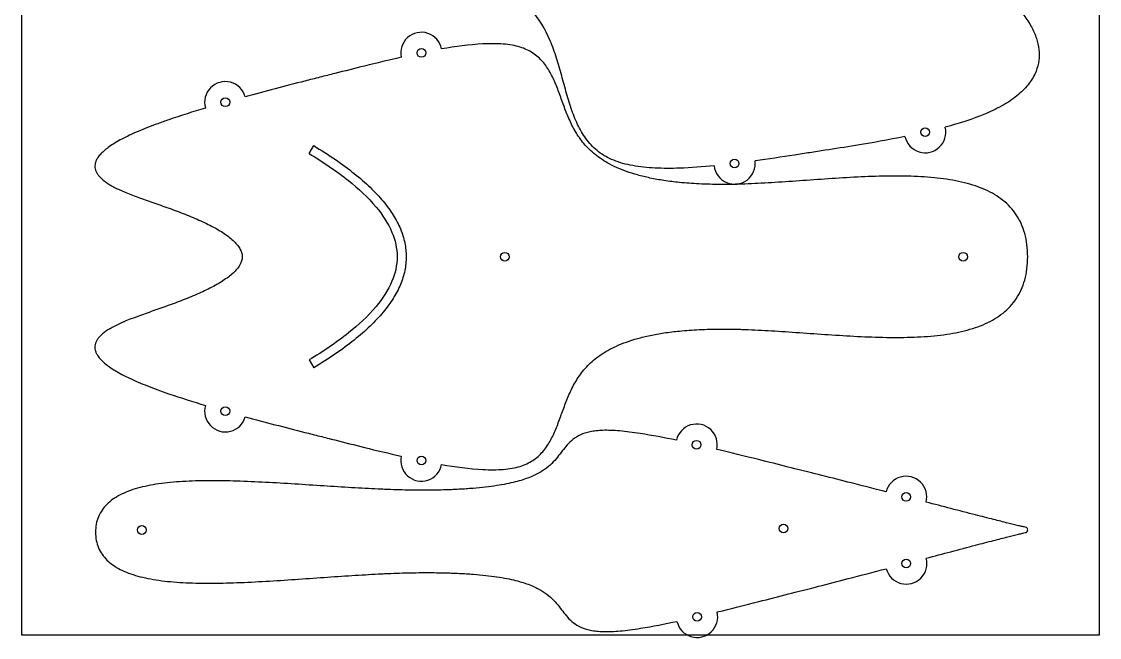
# Model space of a CAD drawing. Header units: inches. Extents: x 132 to 1257, y -131 to 658.
# Drawn here: x 406.9 to 466.9, y 158 to 192.3 of the extents above; entities that cross this region are included whole.
import ezdxf

# ---------------------------------------------------------------- set-up
doc = ezdxf.new("R2010")
doc.units = ezdxf.units.IN
doc.header["$MEASUREMENT"] = 0
doc.layers.add('Default', color=7, linetype='Continuous', true_color=0x000000)

msp = doc.modelspace()

# ---------------------------------------------------------------- linework, layer by layer
for p, q in [((422.947, 184.931), (423.208, 185.367)), ((422.947, 173.444), (423.208, 173.009))]:
    msp.add_line(p, q)
for centre in [(429.201, 190.523), (418.288, 187.781), (457.246, 186.119), (446.637, 184.373), (433.847, 179.188), (459.363, 179.188), (418.288, 170.594), (444.522, 168.731), (429.201, 167.852), (456.183, 165.826), (413.645, 163.988), (449.361, 164.072), (456.193, 162.125), (444.546, 159.161)]:
    msp.add_circle(centre, 0.243)
for centre, radius, start, end in [((429.201, 190.523), 1.15, 11.38058, 192.19128), ((418.288, 187.781), 1.15, 15.5263, 196.16203), ((457.246, 186.119), 1.15, 192.22654, 13.47221), ((446.637, 184.373), 1.15, 186.41056, 7.45588), ((418.288, 170.594), 1.15, 163.83887, 344.47369), ((444.522, 168.731), 1.15, 346.91413, 167.47002), ((429.201, 167.852), 1.15, 167.80874, 348.62341), ((456.183, 165.826), 1.15, 345.50362, 165.59711), ((462.796, 163.988), 0.159, 302.37847, 58.95511), ((456.193, 162.125), 1.15, 194.68999, 14.78325), ((444.546, 159.161), 1.15, 192.81835, 13.37303)]:
    msp.add_arc(centre, radius, start, end)
for points, knots in [([(445.495, 184.244), (444.856, 184.183), (444.219, 184.134), (443.347, 184.105), (443.115, 184.101), (442.661, 184.103), (442.44, 184.108), (442.003, 184.13), (441.786, 184.146), (441.369, 184.191), (441.167, 184.219), (440.781, 184.29), (440.594, 184.331), (440.241, 184.429), (440.072, 184.485), (439.753, 184.612), (439.605, 184.683), (439.323, 184.843), (439.192, 184.929), (438.826, 185.211), (438.615, 185.427), (438.243, 185.91), (438.085, 186.172), (437.808, 186.728), (437.688, 187.025), (437.473, 187.634), (437.376, 187.954), (437.193, 188.595), (437.104, 188.928), (436.922, 189.584), (436.828, 189.914), (436.67, 190.405), (436.615, 190.567), (436.497, 190.889), (436.435, 191.048), (436.095, 191.846), (435.754, 192.435), (435.044, 193.242), (434.773, 193.492), (434.318, 193.839), (434.153, 193.952), (433.801, 194.17), (433.614, 194.272), (433.216, 194.47), (433.005, 194.563), (432.557, 194.739), (432.32, 194.82), (431.819, 194.973), (431.554, 195.042), (430.996, 195.17), (430.702, 195.226), (430.039, 195.334), (429.668, 195.381), (428.886, 195.457), (428.473, 195.485), (427.837, 195.511), (427.614, 195.517), (427.333, 195.522), (427.275, 195.523), (427.159, 195.524), (427.101, 195.524), (426.924, 195.525), (426.805, 195.525), (426.441, 195.523), (426.196, 195.519), (425.697, 195.507), (425.443, 195.5), (424.927, 195.482), (424.665, 195.472), (424.136, 195.449), (423.868, 195.437), (423.054, 195.4), (422.507, 195.374), (421.407, 195.329), (420.854, 195.309), (419.757, 195.284), (419.208, 195.279), (418.138, 195.294), (417.606, 195.314), (416.828, 195.37), (416.575, 195.393), (416.078, 195.448), (415.835, 195.481), (415.358, 195.558), (415.125, 195.601), (414.671, 195.702), (414.45, 195.758), (414.022, 195.884), (413.815, 195.954), (413.416, 196.109), (413.224, 196.193), (412.681, 196.468), (412.346, 196.685), (411.749, 197.203), (411.497, 197.496), (411.184, 197.997), (411.092, 198.175), (410.931, 198.552), (410.864, 198.752), (410.753, 199.173), (410.713, 199.395), (410.656, 199.862), (410.643, 200.107), (410.643, 200.352), (410.643, 200.597), (410.656, 200.843), (410.713, 201.31), (410.753, 201.532), (410.864, 201.953), (410.931, 202.152), (411.092, 202.53), (411.184, 202.708), (411.497, 203.209), (411.75, 203.502), (412.346, 204.02), (412.682, 204.237), (413.224, 204.512), (413.417, 204.596), (413.816, 204.751), (414.023, 204.821), (414.451, 204.947), (414.672, 205.003), (415.126, 205.104), (415.359, 205.147), (415.836, 205.224), (416.08, 205.256), (416.577, 205.312), (416.83, 205.335), (417.608, 205.391), (418.139, 205.41), (419.21, 205.425), (419.76, 205.42), (420.857, 205.396), (421.409, 205.376), (422.509, 205.33), (423.056, 205.304), (423.871, 205.267), (424.139, 205.255), (424.668, 205.233), (424.929, 205.223), (425.445, 205.205), (425.7, 205.197), (426.199, 205.186), (426.444, 205.182), (426.808, 205.18), (426.927, 205.18), (427.104, 205.18), (427.162, 205.181), (427.278, 205.182), (427.336, 205.183), (427.617, 205.187), (427.84, 205.194), (428.476, 205.22), (428.889, 205.248), (429.671, 205.324), (430.042, 205.371), (430.705, 205.479), (430.999, 205.536), (431.556, 205.663), (431.821, 205.733), (432.322, 205.885), (432.559, 205.967), (433.006, 206.142), (433.217, 206.235), (433.615, 206.433), (433.802, 206.536), (434.154, 206.753), (434.318, 206.866), (434.774, 207.213), (435.044, 207.463), (435.754, 208.27), (436.095, 208.859), (436.435, 209.657), (436.497, 209.816), (436.615, 210.138), (436.67, 210.3), (436.828, 210.79), (436.922, 211.12), (437.103, 211.776), (437.193, 212.11), (437.376, 212.75), (437.473, 213.07), (437.688, 213.679), (437.807, 213.976), (438.085, 214.532), (438.242, 214.794), (438.615, 215.277), (438.825, 215.493), (439.191, 215.775), (439.322, 215.861), (439.603, 216.021), (439.752, 216.092), (440.07, 216.219), (440.239, 216.275), (440.592, 216.373), (440.779, 216.414), (441.165, 216.485), (441.367, 216.513), (441.784, 216.558), (442.001, 216.575), (442.437, 216.596), (442.658, 216.602), (443.112, 216.603), (443.344, 216.6), (444.217, 216.571), (444.855, 216.522), (445.495, 216.46)], [20.470084, 20.470084, 20.470084, 20.470084, 23.875008, 23.875008, 25.112976, 25.112976, 26.290649, 26.290649, 27.442927, 27.442927, 28.523872, 28.523872, 29.533369, 29.533369, 30.474449, 30.474449, 31.359844, 31.359844, 32.195861, 32.195861, 33.816384, 33.816384, 35.443695, 35.443695, 37.134021, 37.134021, 38.893504, 38.893504, 40.698082, 40.698082, 42.534906, 42.534906, 43.452073, 43.452073, 44.366451, 44.366451, 48.090627, 48.090627, 50.066093, 50.066093, 51.129469, 51.129469, 52.265869, 52.265869, 53.489951, 53.489951, 54.819638, 54.819638, 56.271103, 56.271103, 57.860073, 57.860073, 59.840212, 59.840212, 62.036698, 62.036698, 63.223333, 63.223333, 63.529501, 63.529501, 63.839511, 63.839511, 64.470639, 64.470639, 65.774014, 65.774014, 67.125597, 67.125597, 68.517367, 68.517367, 69.941134, 69.941134, 72.851485, 72.851485, 75.790446, 75.790446, 78.682954, 78.682954, 81.477479, 81.477479, 82.826869, 82.826869, 84.133532, 84.133532, 85.393432, 85.393432, 86.601896, 86.601896, 87.760868, 87.760868, 88.873064, 88.873064, 90.98766, 90.98766, 93.053425, 93.053425, 94.111386, 94.111386, 95.223549, 95.223549, 96.415698, 96.415698, 97.712362, 97.712362, 97.712362, 99.008942, 99.008942, 100.201003, 100.201003, 101.313076, 101.313076, 102.370956, 102.370956, 104.436599, 104.436599, 106.551137, 106.551137, 107.663329, 107.663329, 108.822307, 108.822307, 110.030783, 110.030783, 111.290698, 111.290698, 112.597374, 112.597374, 113.946772, 113.946772, 116.741282, 116.741282, 119.633716, 119.633716, 122.57252, 122.57252, 125.482613, 125.482613, 126.906206, 126.906206, 128.297771, 128.297771, 129.649118, 129.649118, 130.95222, 130.95222, 131.583198, 131.583198, 131.893131, 131.893131, 132.199218, 132.199218, 133.385538, 133.385538, 135.581408, 135.581408, 137.560957, 137.560957, 139.148884, 139.148884, 140.599431, 140.599431, 141.928313, 141.928313, 143.151691, 143.151691, 144.287472, 144.287472, 145.350301, 145.350301, 147.324835, 147.324835, 151.04739, 151.04739, 151.961384, 151.961384, 152.878166, 152.878166, 154.714221, 154.714221, 156.518068, 156.518068, 158.276856, 158.276856, 159.966539, 159.966539, 161.593214, 161.593214, 163.213001, 163.213001, 164.048567, 164.048567, 164.933463, 164.933463, 165.873934, 165.873934, 166.882762, 166.882762, 167.962988, 167.962988, 169.114509, 169.114509, 170.291528, 170.291528, 171.528833, 171.528833, 174.938648, 174.938648, 174.938648, 174.938648]), ([(458.363, 214.318), (459.131, 214.095), (459.878, 213.866), (460.78, 213.488), (460.959, 213.408), (461.299, 213.242), (461.462, 213.157), (461.696, 213.022), (461.771, 212.977), (461.881, 212.908), (461.916, 212.885), (461.986, 212.838), (462.021, 212.815), (462.186, 212.7), (462.314, 212.603), (462.55, 212.403), (462.659, 212.301), (462.859, 212.091), (462.95, 211.984), (463.191, 211.662), (463.322, 211.436), (463.568, 210.808), (463.62, 210.408), (463.555, 209.785), (463.508, 209.576), (463.368, 209.151), (463.272, 208.937), (463.036, 208.506), (462.892, 208.29), (462.651, 207.972), (462.562, 207.863), (462.372, 207.645), (462.271, 207.536), (462.113, 207.374), (462.058, 207.319), (461.974, 207.238), (461.945, 207.211), (461.887, 207.156), (461.858, 207.129), (461.706, 206.989), (461.582, 206.88), (461.323, 206.661), (461.189, 206.552), (460.913, 206.332), (460.771, 206.222), (460.481, 206), (460.334, 205.889), (460.034, 205.666), (459.882, 205.554), (459.422, 205.216), (459.113, 204.989), (458.502, 204.532), (458.198, 204.299), (457.615, 203.832), (457.331, 203.593), (456.93, 203.228), (456.802, 203.107), (456.557, 202.864), (456.44, 202.741), (456.219, 202.495), (456.115, 202.372), (455.922, 202.124), (455.832, 201.999), (455.67, 201.749), (455.596, 201.623), (455.469, 201.371), (455.414, 201.244), (455.282, 200.869), (455.231, 200.614), (455.231, 200.091), (455.282, 199.836), (455.413, 199.461), (455.468, 199.334), (455.596, 199.082), (455.669, 198.956), (455.831, 198.706), (455.921, 198.581), (456.115, 198.333), (456.219, 198.21), (456.44, 197.964), (456.557, 197.842), (456.801, 197.598), (456.929, 197.478), (457.33, 197.112), (457.614, 196.874), (458.196, 196.407), (458.501, 196.174), (459.111, 195.717), (459.42, 195.49), (459.88, 195.152), (460.032, 195.04), (460.332, 194.817), (460.479, 194.706), (460.769, 194.485), (460.911, 194.375), (461.187, 194.155), (461.321, 194.045), (461.58, 193.826), (461.704, 193.717), (461.856, 193.578), (461.885, 193.551), (461.943, 193.496), (461.971, 193.469), (462.056, 193.387), (462.111, 193.333), (462.269, 193.171), (462.37, 193.062), (462.56, 192.843), (462.649, 192.735), (462.891, 192.417), (463.035, 192.201), (463.271, 191.77), (463.367, 191.556), (463.507, 191.131), (463.555, 190.922), (463.62, 190.3), (463.568, 189.9), (463.323, 189.272), (463.193, 189.045), (462.953, 188.723), (462.861, 188.616), (462.662, 188.406), (462.552, 188.304), (462.317, 188.104), (462.189, 188.007), (461.917, 187.818), (461.773, 187.727), (461.466, 187.55), (461.303, 187.464), (460.963, 187.298), (460.784, 187.218), (459.881, 186.84), (459.132, 186.61), (458.363, 186.387)], [198.121418, 198.121418, 198.121418, 198.121418, 202.286727, 202.286727, 203.327809, 203.327809, 204.302111, 204.302111, 204.765866, 204.765866, 204.991718, 204.991718, 205.213663, 205.213663, 206.063558, 206.063558, 206.858351, 206.858351, 207.605351, 207.605351, 208.99399, 208.99399, 211.179676, 211.179676, 212.31818, 212.31818, 213.55816, 213.55816, 214.935147, 214.935147, 215.68524, 215.68524, 216.478522, 216.478522, 216.89182, 216.89182, 217.102761, 217.102761, 217.316598, 217.316598, 218.199979, 218.199979, 219.12368, 219.12368, 220.081668, 220.081668, 221.067187, 221.067187, 222.073012, 222.073012, 224.115392, 224.115392, 226.140432, 226.140432, 228.093761, 228.093761, 229.031971, 229.031971, 229.933902, 229.933902, 230.795226, 230.795226, 231.61095, 231.61095, 232.383043, 232.383043, 233.114848, 233.114848, 234.498228, 234.498228, 235.881156, 235.881156, 236.612701, 236.612701, 237.384503, 237.384503, 238.199907, 238.199907, 239.060885, 239.060885, 239.962451, 239.962451, 240.900284, 240.900284, 242.852861, 242.852861, 244.877191, 244.877191, 246.918965, 246.918965, 247.924546, 247.924546, 248.909868, 248.909868, 249.867711, 249.867711, 250.791322, 250.791322, 251.674671, 251.674671, 251.888509, 251.888509, 252.099453, 252.099453, 252.512761, 252.512761, 253.306074, 253.306074, 254.056209, 254.056209, 255.4333, 255.4333, 256.673355, 256.673355, 257.811834, 257.811834, 259.996799, 259.996799, 261.385103, 261.385103, 262.13182, 262.13182, 262.92628, 262.92628, 263.7758, 263.7758, 264.688224, 264.688224, 265.66237, 265.66237, 266.703334, 266.703334, 270.876937, 270.876937, 270.876937, 270.876937]), ([(430.328, 167.625), (431.099, 167.508), (431.857, 167.395), (432.819, 167.343), (433.017, 167.337), (433.396, 167.339), (433.578, 167.346), (433.924, 167.373), (434.09, 167.393), (434.402, 167.448), (434.548, 167.482), (434.824, 167.567), (434.952, 167.616), (435.306, 167.782), (435.513, 167.917), (435.883, 168.244), (436.037, 168.425), (436.312, 168.821), (436.429, 169.034), (436.641, 169.479), (436.736, 169.714), (436.915, 170.187), (437.003, 170.436), (437.181, 170.924), (437.274, 171.17), (437.429, 171.534), (437.483, 171.655), (437.598, 171.895), (437.659, 172.013), (437.858, 172.368), (438.008, 172.593), (438.36, 173.033), (438.56, 173.239), (438.901, 173.528), (439.025, 173.623), (439.291, 173.807), (439.433, 173.895), (439.737, 174.066), (439.898, 174.147), (440.244, 174.303), (440.427, 174.376), (440.817, 174.516), (441.024, 174.581), (441.463, 174.703), (441.695, 174.759), (442.187, 174.862), (442.446, 174.909), (442.993, 174.992), (443.281, 175.027), (443.932, 175.092), (444.295, 175.118), (445.062, 175.156), (445.467, 175.165), (446.09, 175.168), (446.309, 175.166), (446.584, 175.161), (446.641, 175.16), (446.755, 175.157), (446.812, 175.156), (446.985, 175.151), (447.102, 175.147), (447.459, 175.134), (447.699, 175.124), (448.189, 175.099), (448.438, 175.085), (449.206, 175.039), (449.726, 175.003), (450.781, 174.929), (451.317, 174.891), (452.394, 174.82), (452.939, 174.786), (454.013, 174.733), (454.552, 174.713), (455.601, 174.696), (456.123, 174.699), (456.886, 174.728), (457.134, 174.741), (457.621, 174.778), (457.86, 174.801), (458.328, 174.858), (458.556, 174.892), (459.001, 174.971), (459.218, 175.017), (459.637, 175.121), (459.841, 175.18), (460.232, 175.312), (460.42, 175.385), (460.95, 175.625), (461.28, 175.817), (461.864, 176.284), (462.113, 176.549), (462.421, 177.01), (462.511, 177.173), (462.669, 177.521), (462.735, 177.705), (462.843, 178.095), (462.883, 178.3), (462.939, 178.733), (462.952, 178.96), (462.952, 179.188), (462.952, 179.415), (462.939, 179.642), (462.883, 180.075), (462.843, 180.28), (462.735, 180.67), (462.669, 180.854), (462.511, 181.202), (462.421, 181.365), (462.113, 181.827), (461.864, 182.092), (461.279, 182.559), (460.949, 182.751), (460.419, 182.99), (460.231, 183.063), (459.84, 183.195), (459.636, 183.254), (459.217, 183.359), (459, 183.404), (458.555, 183.484), (458.326, 183.517), (457.858, 183.574), (457.62, 183.597), (457.132, 183.634), (456.884, 183.647), (456.121, 183.677), (455.6, 183.679), (454.55, 183.662), (454.011, 183.642), (452.937, 183.589), (452.391, 183.555), (451.315, 183.484), (450.778, 183.446), (449.724, 183.372), (449.203, 183.336), (448.436, 183.29), (448.186, 183.276), (447.697, 183.251), (447.456, 183.241), (447.099, 183.228), (446.983, 183.224), (446.809, 183.219), (446.752, 183.218), (446.638, 183.215), (446.582, 183.214), (446.306, 183.209), (446.088, 183.208), (445.464, 183.21), (445.059, 183.219), (444.292, 183.257), (443.929, 183.283), (443.279, 183.348), (442.991, 183.384), (442.444, 183.467), (442.185, 183.513), (441.693, 183.617), (441.462, 183.672), (441.023, 183.795), (440.816, 183.86), (440.426, 184), (440.243, 184.073), (439.897, 184.229), (439.736, 184.31), (439.432, 184.481), (439.29, 184.569), (439.024, 184.753), (438.901, 184.847), (438.56, 185.137), (438.36, 185.342), (438.007, 185.782), (437.858, 186.008), (437.659, 186.362), (437.598, 186.48), (437.483, 186.72), (437.429, 186.841), (437.274, 187.205), (437.182, 187.451), (437.003, 187.939), (436.915, 188.188), (436.736, 188.661), (436.641, 188.896), (436.429, 189.34), (436.312, 189.554), (436.038, 189.95), (435.883, 190.131), (435.514, 190.457), (435.306, 190.593), (434.953, 190.759), (434.825, 190.807), (434.549, 190.893), (434.403, 190.926), (434.092, 190.982), (433.926, 191.002), (433.58, 191.029), (433.398, 191.036), (433.019, 191.038), (432.821, 191.032), (431.858, 190.981), (431.1, 190.867), (430.328, 190.75)], [21.337342, 21.337342, 21.337342, 21.337342, 25.86095, 25.86095, 27.024377, 27.024377, 28.094974, 28.094974, 29.071677, 29.071677, 29.962213, 29.962213, 30.77301, 30.77301, 32.260053, 32.260053, 33.67371, 33.67371, 35.104563, 35.104563, 36.584308, 36.584308, 38.101893, 38.101893, 39.660469, 39.660469, 40.445242, 40.445242, 41.234722, 41.234722, 42.850267, 42.850267, 44.567839, 44.567839, 45.49247, 45.49247, 46.482904, 46.482904, 47.555118, 47.555118, 48.725326, 48.725326, 50.009599, 50.009599, 51.423651, 51.423651, 52.982756, 52.982756, 54.701765, 54.701765, 56.853028, 56.853028, 59.247783, 59.247783, 60.543482, 60.543482, 60.877972, 60.877972, 61.21672, 61.21672, 61.9065, 61.9065, 63.331446, 63.331446, 64.809526, 64.809526, 67.885859, 67.885859, 71.069526, 71.069526, 74.272082, 74.272082, 77.43257, 77.43257, 80.482127, 80.482127, 81.952401, 81.952401, 83.373619, 83.373619, 84.740774, 84.740774, 86.047994, 86.047994, 87.296706, 87.296706, 88.48906, 88.48906, 90.733312, 90.733312, 92.896068, 92.896068, 93.993834, 93.993834, 95.14388, 95.14388, 96.374531, 96.374531, 97.712362, 97.712362, 97.712362, 99.050467, 99.050467, 100.281358, 100.281358, 101.431623, 101.431623, 102.529603, 102.529603, 104.692825, 104.692825, 106.937636, 106.937636, 108.130316, 108.130316, 109.379379, 109.379379, 110.686972, 110.686972, 112.054519, 112.054519, 113.47614, 113.47614, 114.946824, 114.946824, 117.997195, 117.997195, 121.158457, 121.158457, 124.361708, 124.361708, 127.545952, 127.545952, 130.622693, 130.622693, 132.10091, 132.10091, 133.525942, 133.525942, 134.215743, 134.215743, 134.554496, 134.554496, 134.888989, 134.888989, 136.184688, 136.184688, 138.579402, 138.579402, 140.730583, 140.730583, 142.448899, 142.448899, 144.007406, 144.007406, 145.420946, 145.420946, 146.704787, 146.704787, 147.874633, 147.874633, 148.946548, 148.946548, 149.936736, 149.936736, 150.861164, 150.861164, 152.578417, 152.578417, 154.193708, 154.193708, 154.983071, 154.983071, 155.76773, 155.76773, 157.32608, 157.32608, 158.843463, 158.843463, 160.323025, 160.323025, 161.753704, 161.753704, 163.167132, 163.167132, 164.653774, 164.653774, 165.464259, 165.464259, 166.354393, 166.354393, 167.330644, 167.330644, 168.400752, 168.400752, 169.563666, 169.563666, 174.092066, 174.092066, 174.092066, 174.092066]), ([(428.078, 190.28), (427.4, 190.127), (426.717, 189.963), (425.488, 189.66), (424.937, 189.521), (424.108, 189.311), (423.83, 189.241), (423.274, 189.1), (422.997, 189.029), (421.609, 188.676), (420.501, 188.39), (419.396, 188.089)], [178.638265, 178.638265, 178.638265, 178.638265, 182.755607, 182.755607, 186.111239, 186.111239, 187.803421, 187.803421, 189.49543, 189.49543, 196.254512, 196.254512, 196.254512, 196.254512]), ([(417.184, 187.461), (416.498, 187.254), (415.815, 187.04), (414.934, 186.736), (414.732, 186.664), (414.339, 186.52), (414.15, 186.449), (413.785, 186.306), (413.611, 186.235), (413.277, 186.092), (413.118, 186.021), (412.817, 185.88), (412.675, 185.81), (412.408, 185.669), (412.283, 185.599), (412.052, 185.459), (411.945, 185.39), (411.749, 185.252), (411.659, 185.183), (411.499, 185.047), (411.426, 184.98), (411.301, 184.846), (411.246, 184.779), (411.164, 184.658), (411.132, 184.605), (411.082, 184.498), (411.063, 184.445), (411.024, 184.288), (411.02, 184.185), (411.052, 184.029), (411.069, 183.978), (411.114, 183.877), (411.143, 183.827), (411.211, 183.727), (411.252, 183.677), (411.344, 183.579), (411.396, 183.53), (411.511, 183.432), (411.575, 183.383), (411.714, 183.286), (411.79, 183.238), (411.952, 183.141), (412.04, 183.093), (412.226, 182.997), (412.325, 182.949), (412.478, 182.879), (412.532, 182.855), (412.614, 182.819), (412.642, 182.807), (412.699, 182.783), (412.728, 182.771), (412.878, 182.709), (413, 182.661), (413.253, 182.565), (413.385, 182.516), (413.655, 182.418), (413.794, 182.368), (414.078, 182.268), (414.223, 182.217), (414.517, 182.114), (414.665, 182.062), (415.117, 181.901), (415.419, 181.792), (416.017, 181.565), (416.316, 181.446), (416.75, 181.26), (416.891, 181.198), (417.166, 181.07), (417.3, 181.006), (417.559, 180.874), (417.685, 180.807), (417.924, 180.67), (418.039, 180.602), (418.255, 180.461), (418.358, 180.39), (418.547, 180.247), (418.636, 180.174), (418.794, 180.027), (418.867, 179.953), (418.991, 179.803), (419.046, 179.727), (419.133, 179.575), (419.168, 179.498), (419.214, 179.343), (419.226, 179.266), (419.226, 179.109), (419.214, 179.032), (419.168, 178.877), (419.133, 178.801), (419.046, 178.648), (418.992, 178.572), (418.867, 178.423), (418.795, 178.348), (418.636, 178.202), (418.547, 178.129), (418.358, 177.985), (418.256, 177.914), (418.04, 177.774), (417.925, 177.705), (417.685, 177.569), (417.56, 177.502), (417.301, 177.37), (417.167, 177.305), (416.892, 177.178), (416.751, 177.115), (416.317, 176.929), (416.019, 176.811), (415.421, 176.584), (415.119, 176.474), (414.667, 176.314), (414.519, 176.262), (414.225, 176.158), (414.08, 176.108), (413.796, 176.007), (413.657, 175.958), (413.387, 175.86), (413.256, 175.811), (413.002, 175.715), (412.88, 175.667), (412.73, 175.605), (412.701, 175.593), (412.659, 175.575), (412.644, 175.569), (412.616, 175.557), (412.602, 175.551), (412.534, 175.521), (412.48, 175.497), (412.327, 175.427), (412.228, 175.379), (412.041, 175.283), (411.954, 175.235), (411.791, 175.138), (411.716, 175.09), (411.577, 174.993), (411.513, 174.944), (411.397, 174.847), (411.345, 174.798), (411.253, 174.699), (411.212, 174.649), (411.143, 174.55), (411.115, 174.5), (411.069, 174.398), (411.053, 174.348), (411.02, 174.191), (411.023, 174.088), (411.062, 173.931), (411.082, 173.879), (411.131, 173.772), (411.163, 173.719), (411.245, 173.597), (411.3, 173.531), (411.425, 173.397), (411.497, 173.329), (411.657, 173.193), (411.747, 173.125), (411.942, 172.987), (412.05, 172.918), (412.28, 172.778), (412.405, 172.708), (412.671, 172.567), (412.813, 172.497), (413.114, 172.355), (413.273, 172.285), (413.607, 172.142), (413.782, 172.071), (414.146, 171.928), (414.335, 171.856), (414.727, 171.712), (414.93, 171.641), (415.812, 171.337), (416.496, 171.122), (417.184, 170.914)], [-72.816026, -72.816026, -72.816026, -72.816026, -68.589873, -68.589873, -67.318559, -67.318559, -66.122832, -66.122832, -65.008373, -65.008373, -63.980459, -63.980459, -63.043719, -63.043719, -62.201904, -62.201904, -61.451838, -61.451838, -60.790377, -60.790377, -60.212575, -60.212575, -59.710607, -59.710607, -59.34825, -59.34825, -59.018837, -59.018837, -58.399227, -58.399227, -58.086655, -58.086655, -57.74977, -57.74977, -57.37673, -57.37673, -56.958624, -56.958624, -56.489084, -56.489084, -55.962098, -55.962098, -55.376278, -55.376278, -54.729328, -54.729328, -54.382478, -54.382478, -54.203118, -54.203118, -54.019795, -54.019795, -53.249094, -53.249094, -52.425275, -52.425275, -51.557418, -51.557418, -50.654943, -50.654943, -49.727457, -49.727457, -47.836157, -47.836157, -45.968244, -45.968244, -45.060568, -45.060568, -44.184895, -44.184895, -43.349856, -43.349856, -42.56342, -42.56342, -41.835174, -41.835174, -41.168427, -41.168427, -40.565886, -40.565886, -40.025571, -40.025571, -39.537699, -39.537699, -39.081218, -39.081218, -38.624883, -38.624883, -38.137186, -38.137186, -37.597086, -37.597086, -36.994805, -36.994805, -36.328357, -36.328357, -35.600442, -35.600442, -34.814361, -34.814361, -33.979691, -33.979691, -33.104393, -33.104393, -32.197087, -32.197087, -30.329859, -30.329859, -28.439111, -28.439111, -27.511829, -27.511829, -26.609496, -26.609496, -25.741712, -25.741712, -24.91789, -24.91789, -24.147102, -24.147102, -23.963744, -23.963744, -23.873548, -23.873548, -23.784347, -23.784347, -23.437413, -23.437413, -22.790272, -22.790272, -22.204236, -22.204236, -21.677015, -21.677015, -21.207228, -21.207228, -20.788883, -20.788883, -20.415634, -20.415634, -20.078601, -20.078601, -19.765978, -19.765978, -19.146676, -19.146676, -18.817645, -18.817645, -18.4558, -18.4558, -17.954371, -17.954371, -17.377174, -17.377174, -16.71635, -16.71635, -15.966935, -15.966935, -15.125773, -15.125773, -14.18967, -14.18967, -13.162347, -13.162347, -12.048425, -12.048425, -10.853183, -10.853183, -9.582298, -9.582298, -5.347406, -5.347406, -5.347406, -5.347406]), ([(456.122, 185.875), (455.204, 185.689), (454.283, 185.527), (452.798, 185.283), (452.236, 185.194), (451.391, 185.063), (451.108, 185.019), (450.541, 184.932), (450.258, 184.888), (449.243, 184.733), (448.511, 184.623), (447.777, 184.522)], [274.979418, 274.979418, 274.979418, 274.979418, 279.962579, 279.962579, 282.991769, 282.991769, 284.518154, 284.518154, 286.044737, 286.044737, 289.987569, 289.987569, 289.987569, 289.987569]), ([(422.947, 184.931), (423.709, 184.474), (425.041, 183.584), (426.635, 182.118), (427.614, 180.668), (427.957, 179.188), (427.614, 177.707), (426.635, 176.257), (425.041, 174.791), (423.709, 173.901), (422.947, 173.444)], [0, 0, 0, 0, 1.049184, 1.888498, 2.547012, 3.094922, 3.642833, 4.301347, 5.14066, 6.189845, 6.189845, 6.189845, 6.189845]), ([(419.396, 170.286), (420.499, 169.986), (421.606, 169.7), (422.992, 169.347), (423.27, 169.277), (423.825, 169.136), (424.103, 169.065), (424.932, 168.855), (425.483, 168.716), (426.714, 168.413), (427.399, 168.248), (428.078, 168.095)], [-0.823595, -0.823595, -0.823595, -0.823595, 5.925481, 5.925481, 7.617573, 7.617573, 9.309877, 9.309877, 12.665867, 12.665867, 16.79159, 16.79159, 16.79159, 16.79159]), ([(443.399, 168.98), (442.727, 169.117), (442.055, 169.25), (441.182, 169.385), (440.984, 169.413), (440.605, 169.46), (440.424, 169.48), (440.077, 169.51), (439.912, 169.521), (439.601, 169.533), (439.455, 169.534), (439.18, 169.526), (439.051, 169.517), (438.811, 169.49), (438.699, 169.473), (438.49, 169.429), (438.394, 169.404), (438.133, 169.319), (437.976, 169.249), (437.697, 169.077), (437.58, 168.984), (437.364, 168.778), (437.269, 168.67), (437.088, 168.445), (437, 168.327), (436.82, 168.092), (436.729, 167.976), (436.519, 167.74), (436.406, 167.627), (436.139, 167.401), (435.988, 167.296), (435.737, 167.148), (435.643, 167.099), (435.442, 167.002), (435.335, 166.955), (435.103, 166.864), (434.979, 166.821), (434.714, 166.737), (434.572, 166.697), (434.268, 166.62), (434.107, 166.584), (433.762, 166.515), (433.579, 166.483), (433.189, 166.423), (432.982, 166.395), (432.544, 166.344), (432.312, 166.322), (431.821, 166.281), (431.562, 166.264), (431.015, 166.235), (430.727, 166.223), (430.076, 166.205), (429.714, 166.201), (428.946, 166.2), (428.542, 166.205), (427.918, 166.219), (427.7, 166.226), (427.424, 166.235), (427.368, 166.237), (427.254, 166.242), (427.197, 166.244), (427.023, 166.251), (426.907, 166.256), (426.55, 166.272), (426.309, 166.284), (425.819, 166.31), (425.57, 166.324), (424.802, 166.37), (424.283, 166.403), (423.227, 166.472), (422.691, 166.507), (421.612, 166.575), (421.07, 166.608), (419.994, 166.664), (419.455, 166.688), (418.406, 166.721), (417.885, 166.73), (417.122, 166.727), (416.874, 166.723), (416.387, 166.709), (416.148, 166.698), (415.681, 166.67), (415.452, 166.653), (415.007, 166.609), (414.791, 166.583), (414.372, 166.522), (414.169, 166.487), (413.779, 166.407), (413.59, 166.362), (413.231, 166.261), (413.059, 166.205), (412.735, 166.081), (412.581, 166.013), (412.293, 165.864), (412.159, 165.784), (411.911, 165.609), (411.798, 165.516), (411.493, 165.214), (411.334, 164.986), (411.17, 164.593), (411.13, 164.456), (411.075, 164.166), (411.062, 164.014), (411.063, 163.862), (411.063, 163.71), (411.077, 163.559), (411.133, 163.269), (411.174, 163.133), (411.34, 162.74), (411.5, 162.512), (411.806, 162.212), (411.92, 162.119), (412.169, 161.946), (412.304, 161.866), (412.592, 161.719), (412.746, 161.652), (413.072, 161.53), (413.244, 161.475), (413.603, 161.375), (413.792, 161.331), (414.183, 161.253), (414.386, 161.219), (414.806, 161.16), (415.022, 161.135), (415.467, 161.094), (415.696, 161.078), (416.163, 161.052), (416.402, 161.043), (416.89, 161.031), (417.138, 161.028), (417.901, 161.029), (418.422, 161.041), (419.471, 161.078), (420.011, 161.105), (421.086, 161.167), (421.628, 161.202), (422.706, 161.276), (423.243, 161.314), (424.298, 161.388), (424.817, 161.424), (425.585, 161.473), (425.834, 161.488), (426.324, 161.517), (426.564, 161.53), (426.921, 161.548), (427.038, 161.554), (427.211, 161.562), (427.269, 161.564), (427.382, 161.569), (427.439, 161.571), (427.714, 161.582), (427.933, 161.59), (428.556, 161.608), (428.96, 161.615), (429.728, 161.618), (430.09, 161.615), (430.741, 161.6), (431.029, 161.59), (431.576, 161.563), (431.835, 161.547), (432.326, 161.509), (432.557, 161.488), (432.996, 161.439), (433.203, 161.412), (433.593, 161.354), (433.776, 161.323), (434.121, 161.256), (434.283, 161.221), (434.586, 161.145), (434.728, 161.106), (434.994, 161.023), (435.118, 160.981), (435.35, 160.891), (435.458, 160.845), (435.66, 160.749), (435.753, 160.7), (436.005, 160.554), (436.156, 160.449), (436.425, 160.225), (436.538, 160.113), (436.749, 159.877), (436.841, 159.762), (437.022, 159.528), (437.111, 159.41), (437.293, 159.186), (437.388, 159.078), (437.605, 158.874), (437.723, 158.781), (438.002, 158.611), (438.159, 158.542), (438.42, 158.458), (438.517, 158.433), (438.726, 158.39), (438.838, 158.374), (439.078, 158.348), (439.207, 158.34), (439.481, 158.333), (439.628, 158.335), (439.938, 158.348), (440.104, 158.36), (440.449, 158.391), (440.631, 158.412), (441.01, 158.461), (441.207, 158.49), (442.08, 158.63), (442.752, 158.766), (443.425, 158.906)], [24.857342, 24.857342, 24.857342, 24.857342, 29.158688, 29.158688, 30.41225, 30.41225, 31.561069, 31.561069, 32.595924, 32.595924, 33.516778, 33.516778, 34.323307, 34.323307, 35.032923, 35.032923, 35.663766, 35.663766, 36.755061, 36.755061, 37.714443, 37.714443, 38.624588, 38.624588, 39.527778, 39.527778, 40.483933, 40.483933, 41.512699, 41.512699, 42.68076, 42.68076, 43.345317, 43.345317, 44.083156, 44.083156, 44.908191, 44.908191, 45.834319, 45.834319, 46.875239, 46.875239, 48.044389, 48.044389, 49.354943, 49.354943, 50.819838, 50.819838, 52.451833, 52.451833, 54.263559, 54.263559, 56.543259, 56.543259, 59.086711, 59.086711, 60.462921, 60.462921, 60.818246, 60.818246, 61.178095, 61.178095, 61.910814, 61.910814, 63.424249, 63.424249, 64.993802, 64.993802, 68.263312, 68.263312, 71.642871, 71.642871, 75.055692, 75.055692, 78.413172, 78.413172, 81.652586, 81.652586, 83.211303, 83.211303, 84.714298, 84.714298, 86.153912, 86.153912, 87.523384, 87.523384, 88.814374, 88.814374, 90.025513, 90.025513, 91.155448, 91.155448, 92.206305, 92.206305, 93.185012, 93.185012, 94.104797, 94.104797, 95.870553, 95.870553, 96.762228, 96.762228, 97.712362, 97.712362, 97.712362, 98.73164, 98.73164, 99.688202, 99.688202, 101.582487, 101.582487, 102.569253, 102.569253, 103.619253, 103.619253, 104.746674, 104.746674, 105.958947, 105.958947, 107.258348, 107.258348, 108.64342, 108.64342, 110.11269, 110.11269, 111.65721, 111.65721, 113.269718, 113.269718, 114.941997, 114.941997, 118.41737, 118.41737, 122.019323, 122.019323, 125.680548, 125.680548, 129.30596, 129.30596, 132.813158, 132.813158, 134.496745, 134.496745, 136.120082, 136.120082, 136.905986, 136.905986, 137.291949, 137.291949, 137.673057, 137.673057, 139.149113, 139.149113, 141.877046, 141.877046, 144.322033, 144.322033, 146.264394, 146.264394, 148.014088, 148.014088, 149.584656, 149.584656, 150.989771, 150.989771, 152.243305, 152.243305, 153.359377, 153.359377, 154.352394, 154.352394, 155.237043, 155.237043, 156.028217, 156.028217, 156.740833, 156.740833, 157.993411, 157.993411, 159.096651, 159.096651, 160.122032, 160.122032, 161.090602, 161.090602, 162.066623, 162.066623, 163.095376, 163.095376, 164.265458, 164.265458, 164.941779, 164.941779, 165.702513, 165.702513, 166.567103, 166.567103, 167.55423, 167.55423, 168.663593, 168.663593, 169.89517, 169.89517, 171.239074, 171.239074, 175.858108, 175.858108, 175.858108, 175.858108]), ([(455.07, 166.112), (454.362, 166.293), (453.654, 166.474), (452.395, 166.792), (451.844, 166.931), (450.891, 167.171), (450.026, 167.388), (449.073, 167.628), (448.521, 167.766), (447.194, 168.096), (446.419, 168.286), (445.641, 168.471)], [274.267235, 274.267235, 274.267235, 274.267235, 278.858713, 278.858713, 282.431728, 282.431728, 285.036059, 285.036059, 288.610762, 288.610762, 293.630795, 293.630795, 293.630795, 293.630795]), ([(462.878, 164.124), (462.847, 164.131), (462.763, 164.151), (462.71, 164.164), (462.585, 164.193), (462.513, 164.21), (462.246, 164.274), (462.051, 164.322), (461.588, 164.436), (461.322, 164.503), (460.722, 164.655), (460.389, 164.74), (459.135, 165.062), (458.216, 165.301), (457.296, 165.538)], [256.81519, 256.81519, 256.81519, 256.81519, 257.518589, 257.864776, 257.864776, 258.325382, 258.325382, 259.591051, 259.591051, 261.316806, 261.316806, 263.481115, 263.481115, 269.45013, 269.45013, 269.45013, 269.45013]), ([(457.304, 162.418), (458.221, 162.659), (459.138, 162.903), (460.389, 163.231), (460.722, 163.318), (461.322, 163.473), (461.588, 163.541), (462.05, 163.657), (462.245, 163.706), (462.513, 163.772), (462.584, 163.789), (462.709, 163.819), (462.763, 163.832), (462.816, 163.845)], [206.927277, 206.927277, 206.927277, 206.927277, 213.320682, 213.320682, 215.643483, 215.643483, 217.496177, 217.496177, 218.855505, 218.855505, 219.350477, 219.350477, 219.722747, 219.722747, 219.722747, 219.722747]), ([(445.664, 159.427), (446.439, 159.615), (447.212, 159.809), (448.536, 160.146), (449.087, 160.286), (450.033, 160.529), (450.908, 160.754), (451.854, 160.997), (452.404, 161.138), (453.664, 161.464), (454.372, 161.648), (455.081, 161.833)], [181.029402, 181.029402, 181.029402, 181.029402, 186.404148, 186.404148, 190.237803, 190.237803, 192.992025, 192.992025, 196.82422, 196.82422, 201.76036, 201.76036, 201.76036, 201.76036])]:
    msp.add_open_spline(points, degree=3, knots=knots)
for points in [[(423.208, 185.367), (433.505, 179.188), (423.208, 173.009)], [(462.816, 163.845), (462.847, 163.852), (462.878, 163.86)]]:
    msp.add_open_spline(points, degree=2)
at = {"layer": 'Default'}
msp.add_lwpolyline([(406.946, 158.162), (466.946, 158.162), (466.946, 258.162), (406.946, 258.162)], close=True, dxfattribs=at)

doc.saveas('drawing.dxf')
